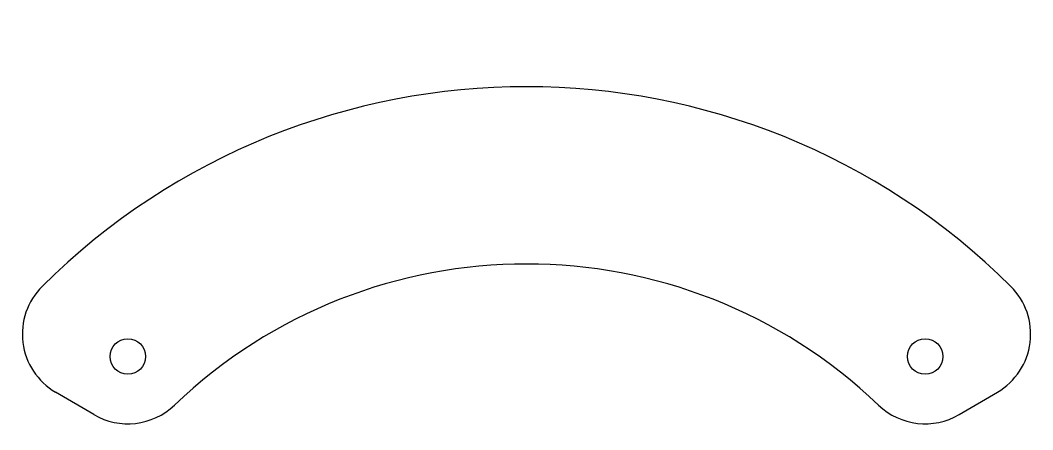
# Model space of a CAD drawing. Extents: x -14.1 to 43.1, y 25.9 to 49.
import ezdxf

# ---------------------------------------------------------------- set-up
doc = ezdxf.new("R2010")
doc.units = 0
doc.layers.get('0').update_dxf_attribs({"linetype": 'continuous'})

# ---------------------------------------------------------------- blocks, each defined once
blk = doc.blocks.new('PAD006')
at = {"layer": 'servo', "color": 0}
for p, q in [((-9.924, 26.723), (-12.08, 27.989)), ((38.924, 26.723), (41.08, 27.989))]:
    blk.add_line(p, q, dxfattribs=at)
for centre in [(-8, 30), (37, 30)]:
    blk.add_circle(centre, 1, dxfattribs=at)
for centre, radius, start, end in [((14.5, 6.459), 38.776, 45.1751, 134.8249), ((14.5, 6.459), 28.765, 46.2957, 133.7043), ((-10.156, 31.266), 3.8, 134.8249, -120.4165), ((39.156, 31.266), 3.8, -59.5835, 45.1751), ((-8, 30), 3.8, -120.4165, -46.2957), ((37, 30), 3.8, -133.7043, -59.5835)]:
    blk.add_arc(centre, radius, start, end, dxfattribs=at)

msp = doc.modelspace()

# ---------------------------------------------------------------- block references
msp.add_blockref('PAD006', (0, 0))

doc.saveas('drawing.dxf')
